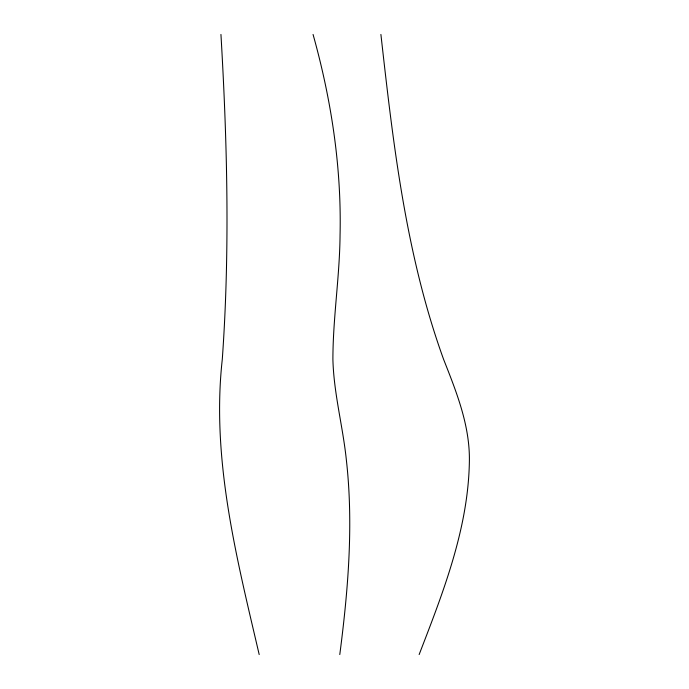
<?xml version="1.0" encoding="UTF-8"?>
<svg xmlns="http://www.w3.org/2000/svg" width="689" height="689" viewBox="0 0 689 689"><rect width="100%" height="100%" fill="white"/><g stroke="black" fill="none" stroke-linecap="round" stroke-linejoin="round"><path stroke-width="1.03" d="M339.789 654.55C348.117 590.292 353.629 525.018 346.403 460.373C342.941 426.577 333.769 393.479 332.899 359.408C332.925 317.844 339.694 276.616 340.056 235.052C341.623 167.281 331.306 99.621 313.056 34.45M419.145 654.55C443.165 592.29 468.572 528.05 469.39 460.373C469.76 424.975 456.376 391.757 443.613 359.408C405.864 255.145 393.195 144.01 380.905 34.45M259.185 654.55C236.715 558.09 211.17 459.27 222.28 359.408C229.997 251.235 227.292 142.614 220.945 34.45"/></g></svg>
